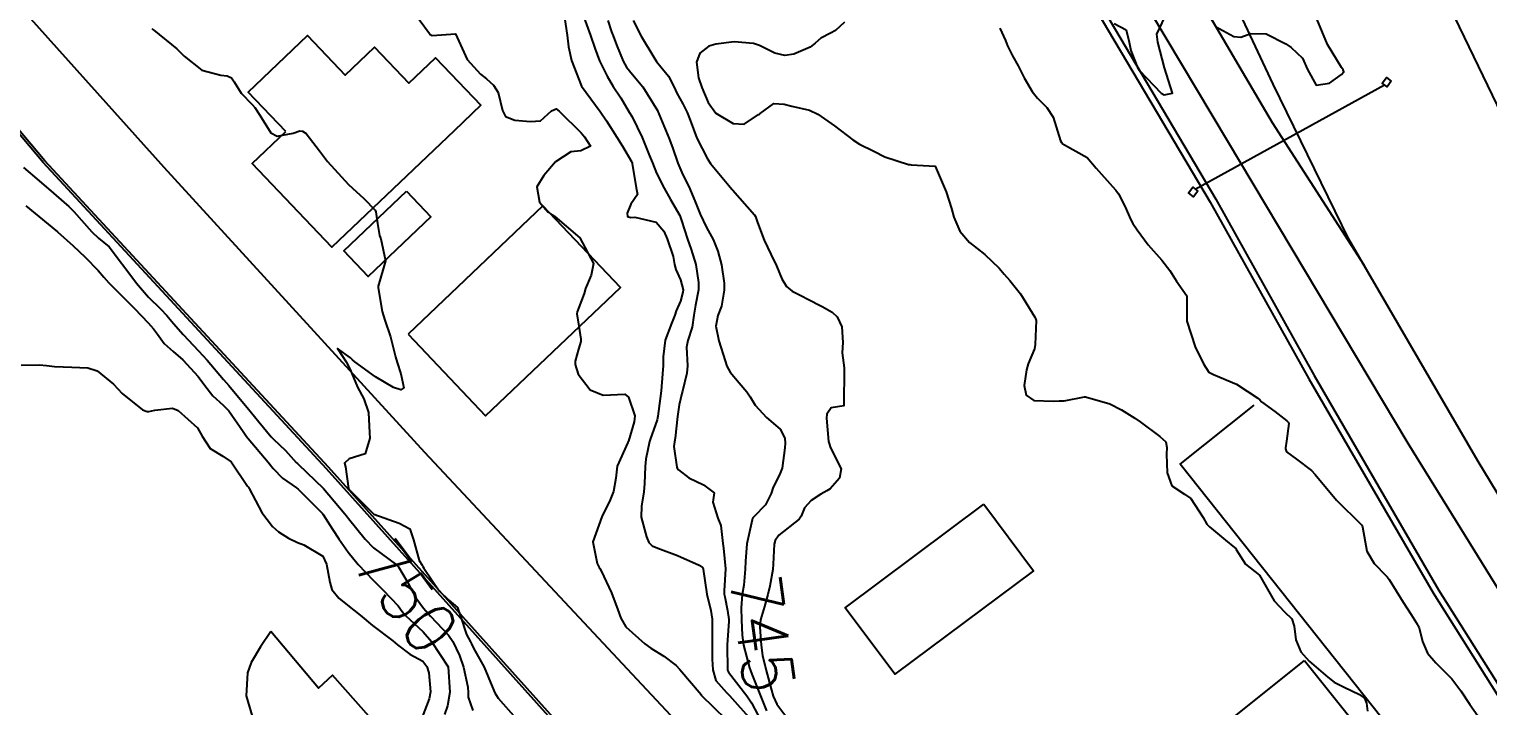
# Model space of a CAD drawing. Header units: metres. Extents: x 307586 to 320046, y 7427249 to 7434250.
# Drawn here: x 316941.9 to 317057.2, y 7432401.6 to 7432455.1 of the extents above; entities that cross this region are included whole.
import ezdxf
from ezdxf.enums import TextEntityAlignment as Align

# ---------------------------------------------------------------- set-up
doc = ezdxf.new("R2010")
doc.units = ezdxf.units.M
doc.header["$MEASUREMENT"] = 0
for name, color, linetype in [('Area Verde e Lazer', 45, 'Continuous'), ('Canaleta de Drenagem', 151, 'Continuous'), ('Cotas', 45, 'Continuous'), ('Curvas de Nivel 1m', 11, 'Continuous'), ('Curvas de Nivel 5m', 15, 'Continuous'), ('Divisa', 42, 'FENCELINE2'), ('Edificações', 30, 'Continuous'), ('Linha Férrea', 20, 'Continuous'), ('Portico', 45, 'Continuous'), ('Vias Primárias', 230, 'Continuous')]:
    doc.layers.add(name, color=color, linetype=linetype)
doc.styles.add('Style-STANDARD', font='STANDARD.shx')
doc.linetypes.add('FENCELINE2', pattern='A,0.25,-0.1,[132,ltypeshp.shx,S=0.1,R=0,X=-0.1,Y=0],-0.1,1', length=1.45)

msp = doc.modelspace()

# ---------------------------------------------------------------- linework, layer by layer
at = {"layer": 'Area Verde e Lazer'}
msp.add_lwpolyline([(316938.32, 7432392.66), (316951.75, 7432369.38), (316967.7, 7432342.11), (316985.73, 7432312.05, 0.021379), (316988.58, 7432307.72, 0.285832), (316993.03, 7432305.9, 0.148285), (316997.29, 7432308.02), (317016.04, 7432327.29), (317025.79, 7432336.86, -0.01182), (317030.16, 7432340.96, 0.237746), (317031.83, 7432345.21, 0.137255), (317029.96, 7432350.08, 0.038182), (317027.48, 7432352.94), (317017.99, 7432363.03), (316982.97, 7432400.83), (316965.43, 7432420.36), (316943.04, 7432444.55), (316935.41, 7432453.62, 0.19367)], format="xyb", dxfattribs=at)
msp.add_lwpolyline([(316938.32, 7432392.66), (316951.75, 7432369.38), (316967.7, 7432342.11), (316985.73, 7432312.05, 0.021379), (316988.58, 7432307.72, 0.285832), (316993.03, 7432305.9, 0.148285), (316997.29, 7432308.02), (317016.04, 7432327.29), (317025.79, 7432336.86, -0.01182), (317030.16, 7432340.96, 0.237746), (317031.83, 7432345.21, 0.137255), (317029.96, 7432350.08, 0.038182), (317027.48, 7432352.94), (317017.99, 7432363.03), (316982.97, 7432400.83), (316965.43, 7432420.36), (316943.04, 7432444.55), (316935.41, 7432453.62, 0.19367)], format="xyb", dxfattribs=at)
at = {"layer": 'Canaleta de Drenagem'}
for points in [[(316888.11, 7432686.93), (316911.18, 7432648.38), (316924.7, 7432626.61), (316941.11, 7432598.73), (316951.95, 7432581.45), (316975.28, 7432542.12), (317002.13, 7432496.76), (317008.12, 7432486.98), (317023.44, 7432461.34), (317035.23, 7432441.42), (317043.02, 7432427.47), (317052.83, 7432410.56), (317059.69, 7432399.68), (317066.81, 7432389.52), (317077.88, 7432372.37), (317086.26, 7432358.96), (317086.78, 7432358.49)], [(316888.54, 7432687.19), (316911.6, 7432648.64), (316925.13, 7432626.87), (316941.54, 7432598.99), (316952.38, 7432581.71), (316975.71, 7432542.37), (317002.55, 7432497.01), (317008.54, 7432487.24), (317023.87, 7432461.59), (317035.66, 7432441.66), (317043.45, 7432427.72), (317053.25, 7432410.81), (317060.11, 7432399.96), (317067.23, 7432389.8), (317078.3, 7432372.64), (317086.65, 7432359.28), (317087.12, 7432358.86)]]:
    msp.add_lwpolyline(points, dxfattribs=at)
at = {"layer": 'Curvas de Nivel 1m', "flags": 128}
for points, elevation in [([(316984.24, 7432456.02), (316984.43, 7432454.61), (316984.54, 7432453.69), (316984.78, 7432452.61), (316985.58, 7432450.6), (316987.04, 7432448.59), (316987.55, 7432447.85), (316988.37, 7432446.57), (316988.81, 7432445.85), (316989.51, 7432444.65), (316989.56, 7432444.55), (316989.58, 7432444.48), (316989.9, 7432442.55), (316990, 7432442.02), (316989.47, 7432441.26), (316989.18, 7432440.55), (316989.2, 7432440.3), (316989.46, 7432440.22), (316989.78, 7432440.23), (316991.46, 7432439.85), (316992.06, 7432439.13), (316992.33, 7432438.52), (316992.8, 7432437.13), (316992.92, 7432436.51), (316993.02, 7432436.12), (316993.4, 7432435.29), (316993.6, 7432434.5), (316993.58, 7432434.31), (316993.38, 7432433.61), (316993.04, 7432432.83), (316992.94, 7432432.51), (316992.68, 7432431.83), (316992.18, 7432430.52), (316992.03, 7432429.22), (316992.02, 7432428.52), (316991.96, 7432427.87), (316991.86, 7432426.52), (316991.66, 7432424.91), (316991.61, 7432424.52), (316991.55, 7432424.24), (316991.26, 7432423.41), (316991.02, 7432422.76), (316990.95, 7432422.53), (316990.65, 7432421.11), (316990.59, 7432420.54), (316990.54, 7432419.2), (316990.5, 7432418.54), (316990.3, 7432417.42), (316990.27, 7432416.54), (316990.71, 7432414.98), (316990.89, 7432414.53), (316991.15, 7432414.27), (316991.59, 7432414.08), (316993.14, 7432413.52), (316994.87, 7432412.75), (316995.13, 7432412.57), (316995.16, 7432412.51), (316995.17, 7432412.48), (316995.17, 7432412.44), (316995.48, 7432410.47), (316995.78, 7432409.16), (316995.88, 7432408.47), (316995.89, 7432407.65), (316995.89, 7432406.47), (316995.9, 7432405.33), (316995.93, 7432404.47), (316996.19, 7432403.63), (316997.02, 7432402.7), (316997.26, 7432402.45), (316998.98, 7432400.54)], 747), ([(316985.65, 7432456.33), (316986.27, 7432454.59), (316986.61, 7432453.6), (316986.99, 7432452.59), (316987.59, 7432451.38), (316987.89, 7432450.88), (316988.08, 7432450.57), (316988.67, 7432449.66), (316989.34, 7432448.55), (316989.56, 7432448.18), (316990.37, 7432446.54), (316990.95, 7432445.1), (316991.17, 7432444.53), (316991.5, 7432443.72), (316992.09, 7432442.52), (316992.6, 7432441.64), (316993.27, 7432440.5), (316993.33, 7432440.37), (316993.46, 7432439.99), (316993.94, 7432438.5), (316994.23, 7432437.69), (316994.59, 7432436.49), (316994.81, 7432435.07), (316994.8, 7432434.49), (316994.58, 7432433.28), (316994.45, 7432432.49), (316994.31, 7432431.54), (316993.96, 7432430.49), (316993.87, 7432429.96), (316993.94, 7432428.49), (316993.9, 7432427.91), (316993.54, 7432426.5), (316993.49, 7432426.3), (316993.28, 7432425.42), (316993.15, 7432424.5), (316992.97, 7432422.78), (316992.91, 7432422.5), (316992.86, 7432422.13), (316993.09, 7432420.5), (316993.12, 7432420.4), (316993.22, 7432420.27), (316994.05, 7432419.66), (316995.21, 7432419.09), (316996.06, 7432418.47), (316995.93, 7432417.73), (316996.33, 7432416.47), (316996.57, 7432415.87), (316996.73, 7432414.46), (316996.78, 7432414.08), (316996.95, 7432412.45), (316996.83, 7432410.73), (316996.84, 7432410.45), (316996.89, 7432410.24), (316997.09, 7432409.17), (316997.2, 7432408.45), (316997.2, 7432408.33), (316997.07, 7432406.45), (316997.11, 7432404.45), (316997.18, 7432404.3), (316998.62, 7432402.43), (316999, 7432401.87), (316999.76, 7432400.42)], 746), ([(317027.65, 7432455.54), (317028.6, 7432455.04), (317028.82, 7432454.08), (317028.97, 7432453.42), (317029.48, 7432452.07), (317029.61, 7432451.85), (317031.36, 7432450.05), (317031.58, 7432449.91), (317032.25, 7432450.04), (317031.61, 7432452.05), (317031.09, 7432454.06), (317031, 7432454.69), (317031.65, 7432456.05)], 741), ([(316951.63, 7432455.14), (316951.7, 7432455.08), (316951.79, 7432455.01), (316953.61, 7432453.53), (316954.19, 7432452.97), (316955.59, 7432451.85), (316957.08, 7432451.45), (316957.59, 7432451.4), (316957.92, 7432451.26), (316958.14, 7432450.93), (316958.68, 7432450.03), (316959.57, 7432449.13), (316959.78, 7432448.91), (316960.16, 7432448.3), (316961.03, 7432446.9), (316961.53, 7432446.63), (316962.8, 7432446.87), (316963.33, 7432447.07), (316963.54, 7432447.04), (316963.83, 7432446.86), (316964.87, 7432445.49), (316965.34, 7432444.84), (316965.51, 7432444.64), (316967.17, 7432442.82), (316967.48, 7432442.52), (316968.38, 7432441.72), (316969.26, 7432440.79), (316969.33, 7432440.66), (316969.45, 7432439.74), (316969.62, 7432438.79), (316969.71, 7432438.52), (316970.1, 7432436.78), (316969.94, 7432436.25), (316969.51, 7432434.79), (316969.51, 7432434.67), (316969.83, 7432432.79), (316970.03, 7432432.11), (316970.48, 7432430.78), (316970.88, 7432429.22), (316971, 7432428.77), (316971.31, 7432427.87), (316971.55, 7432426.77), (316971.29, 7432426.59), (316970.72, 7432426.78), (316969.31, 7432427.62), (316967.68, 7432428.81), (316967.49, 7432428.98), (316967.33, 7432429.12), (316966.29, 7432429.87), (316966.97, 7432428.82), (316967.31, 7432428.2), (316967.89, 7432426.81), (316968.37, 7432425.89), (316968.74, 7432424.8), (316968.83, 7432423.21), (316968.84, 7432422.79), (316968.48, 7432421.55), (316967.23, 7432421.15), (316966.86, 7432420.82), (316966.93, 7432420.53), (316967.17, 7432418.81), (316967.2, 7432418.75), (316969.17, 7432416.79), (316971.17, 7432416.06), (316972.01, 7432415.61), (316972.29, 7432414.75), (316972.76, 7432413.11), (316972.99, 7432412.74), (316973.03, 7432412.65), (316973.12, 7432412.5), (316974.32, 7432410.73), (316975.1, 7432409.98), (316975.78, 7432409.4), (316976.02, 7432408.71), (316976.48, 7432407.28), (316976.81, 7432406.69), (316976.89, 7432406.53), (316977.05, 7432406.2), (316977.88, 7432404.68), (316978.52, 7432403.16), (316978.73, 7432402.67), (316979, 7432402.25), (316980.39, 7432400.66)], 749), ([(316972.74, 7432455.85), (316973.56, 7432454.74), (316973.63, 7432454.67), (316973.78, 7432454.59), (316975.63, 7432454.72), (316976.55, 7432452.71), (316977.59, 7432451.53), (316978.06, 7432451.17), (316978.61, 7432450.68), (316978.98, 7432450.09), (316979.34, 7432448.67), (316979.56, 7432448.19), (316980.3, 7432447.91), (316981.55, 7432447.79), (316982.34, 7432447.85), (316983.21, 7432448.63), (316983.56, 7432448.8), (316983.81, 7432448.62), (316985.54, 7432446.9), (316985.8, 7432446.6), (316986.27, 7432445.85), (316985.52, 7432445.49), (316984.73, 7432445.4), (316983.51, 7432444.62), (316982.6, 7432443.53), (316982.04, 7432442.64), (316982.25, 7432441.42), (316982.93, 7432440.63), (316983.26, 7432440.42), (316983.46, 7432440.29), (316985.44, 7432438.6), (316986.52, 7432436.59), (316986.33, 7432435.66), (316985.88, 7432434.6), (316985.77, 7432434.21), (316985.37, 7432433.11), (316985.22, 7432432.75), (316985.21, 7432432.6), (316985.35, 7432431.62), (316985.53, 7432430.6), (316985.53, 7432430.41), (316985.33, 7432429.81), (316985.06, 7432428.87), (316985.06, 7432428.6), (316985.31, 7432427.84), (316986.26, 7432426.59), (316987.29, 7432426.18), (316989, 7432426.27), (316989.29, 7432426.01), (316989.77, 7432424.54), (316989.74, 7432424.07), (316989.28, 7432422.55), (316989.27, 7432422.52), (316989.24, 7432422.43), (316988.38, 7432420.56), (316988.28, 7432419.63), (316988.09, 7432418.57), (316987.84, 7432417.92), (316987.17, 7432416.57), (316986.47, 7432414.58), (316986.81, 7432412.89), (316986.97, 7432412.57), (316987.03, 7432412.48), (316987.12, 7432412.31), (316987.93, 7432410.56), (316988.44, 7432409.21), (316988.67, 7432408.55), (316989.07, 7432407.87), (316990.58, 7432406.53), (316991.05, 7432406.2), (316992.08, 7432405.55), (316993.04, 7432404.82), (316993.34, 7432404.5), (316995.01, 7432402.53), (316995.03, 7432402.49), (316996.98, 7432400.58)], 748), ([(316989.65, 7432455.78), (316990.29, 7432454.54), (316991.27, 7432452.87), (316991.5, 7432452.53), (316991.6, 7432452.41), (316992.44, 7432451.37), (316992.89, 7432450.51), (316993.11, 7432450.04), (316993.57, 7432449.19), (316993.91, 7432448.5), (316994.14, 7432447.91), (316994.68, 7432446.49), (316995.52, 7432444.84), (316995.77, 7432444.48), (316997.21, 7432442.74), (316997.44, 7432442.46), (316997.49, 7432442.4), (316999.24, 7432440.43), (316999.32, 7432440.29), (316999.46, 7432439.81), (317000, 7432438.42), (317000.53, 7432437.31), (317000.96, 7432436.41), (317001.4, 7432435.36), (317001.75, 7432434.76), (317002.21, 7432434.4), (317003, 7432433.99), (317003.39, 7432433.79), (317004.57, 7432433.18), (317005.38, 7432432.74), (317005.77, 7432432.36), (317006.14, 7432431.57), (317006.21, 7432430.35), (317006.17, 7432429.52), (317006.31, 7432428.35), (317006.32, 7432427.34), (317006.28, 7432426.35), (317006.29, 7432425.34), (317005.28, 7432425.19), (317004.95, 7432424.69), (317004.93, 7432424.36), (317005.09, 7432422.53), (317005.12, 7432422.36), (317005.25, 7432422.03), (317006.09, 7432420.35), (317005.94, 7432419.62), (317005.21, 7432418.77), (317004.96, 7432418.61), (317004.47, 7432418.37), (317003.72, 7432417.85), (317003.19, 7432417.29), (317002.93, 7432416.63), (317002.76, 7432416.39), (317001.16, 7432415.12), (317000.86, 7432414.71), (317000.78, 7432414.41), (317000.72, 7432412.83), (317000.68, 7432412.41), (317000.44, 7432411.09), (317000.29, 7432410.42), (317000.03, 7432409.48), (316999.7, 7432408.42), (316999.65, 7432407.85), (316999.76, 7432406.42), (316999.87, 7432405.6), (317000.15, 7432404.42), (317000.57, 7432402.87), (317000.71, 7432402.41), (317001, 7432401.78), (317002.02, 7432400.39)], 744), ([(317006.34, 7432455.66), (317005.64, 7432454.99), (317005.23, 7432454.78), (317004.48, 7432454.37), (317004.03, 7432453.98), (317003.63, 7432453.66), (317002.34, 7432453.12), (317001.62, 7432453.01), (317000.84, 7432453.2), (316999.63, 7432453.8), (316999.16, 7432453.97), (316997.63, 7432454.1), (316996.18, 7432453.91), (316995.62, 7432453.75), (316994.91, 7432453.19), (316994.66, 7432452.49), (316994.82, 7432451.26), (316995.08, 7432450.49), (316995.57, 7432449.3), (316996.19, 7432448.47), (316997.55, 7432447.65), (316998.42, 7432447.58), (316999.56, 7432448.34), (316999.62, 7432448.38), (316999.69, 7432448.43), (317000.76, 7432449.22), (317001.57, 7432449.18), (317002.18, 7432449.01), (317003.57, 7432448.69), (317004.24, 7432448.37), (317005.55, 7432447.45), (317007.01, 7432446.35), (317007.53, 7432446.01), (317008.66, 7432445.45), (317009.52, 7432445.01), (317011.39, 7432444.41), (317011.51, 7432444.39), (317011.6, 7432444.37), (317013.51, 7432444.26), (317014.36, 7432442.25), (317014.8, 7432440.92), (317014.98, 7432440.24), (317015.45, 7432439.13), (317016.22, 7432438.23), (317017.43, 7432437.29), (317018.55, 7432436.2), (317018.95, 7432435.73), (317019.4, 7432435.24), (317020.25, 7432434.18), (317021.37, 7432432.34), (317021.44, 7432432.24), (317021.46, 7432432.17), (317021.47, 7432432.07), (317021.41, 7432430.17), (317021.34, 7432429.85), (317020.85, 7432428.65), (317020.71, 7432428.18), (317020.53, 7432426.95), (317020.69, 7432426.18), (317021.29, 7432425.77), (317022.85, 7432425.71), (317023.29, 7432425.73), (317023.68, 7432425.74), (317025.29, 7432426.04), (317025.37, 7432426.04), (317027.29, 7432425.5), (317028.21, 7432425.02), (317029.28, 7432424.37), (317029.69, 7432424.07), (317031.26, 7432422.91), (317031.71, 7432422.5), (317031.79, 7432422.04), (317031.77, 7432421.51), (317031.83, 7432420.04), (317032.19, 7432419.02), (317033.21, 7432418.37), (317033.71, 7432418.01), (317034.67, 7432416.52), (317034.96, 7432416), (317035.17, 7432415.77), (317036.43, 7432414.72), (317037.15, 7432414.14), (317037.24, 7432414.06), (317037.29, 7432413.98), (317038.01, 7432412.84), (317039.13, 7432411.95), (317040.29, 7432409.94), (317041.09, 7432409.07), (317041.67, 7432408.5), (317041.87, 7432407.92), (317041.99, 7432406.84), (317042.38, 7432405.91), (317043.05, 7432405.17), (317044.51, 7432403.89), (317045.03, 7432403.5), (317045.8, 7432403.1), (317047.02, 7432402.53), (317047.42, 7432402.25), (317047.58, 7432401.85), (317047.64, 7432401.22)], 743), ([(317018.61, 7432455.18), (317019.05, 7432454.2), (317019.22, 7432453.79), (317019.62, 7432453), (317020.06, 7432452.19), (317020.53, 7432451.25), (317021.17, 7432450.17), (317021.58, 7432449.64), (317022.33, 7432448.91), (317022.83, 7432448.15), (317023.4, 7432446.27), (317023.47, 7432446.14), (317023.5, 7432446.11), (317023.53, 7432446.07), (317023.72, 7432445.95), (317025.52, 7432444.96), (317026.21, 7432444.11), (317027.5, 7432442.66), (317027.78, 7432442.38), (317027.98, 7432442.09), (317028.51, 7432441.05), (317028.94, 7432440.08), (317029.11, 7432439.73), (317029.45, 7432439.23), (317030.32, 7432438.06), (317031.42, 7432436.85), (317032.04, 7432436.04), (317032.56, 7432435.18), (317033.39, 7432434.02), (317033.37, 7432432.02), (317034.04, 7432430.01), (317034.69, 7432428.65), (317035.11, 7432428), (317035.32, 7432427.88), (317035.5, 7432427.82), (317037.31, 7432427.06), (317039, 7432425.95), (317039.15, 7432425.81), (317039.29, 7432425.66), (317040.33, 7432424.89), (317041.28, 7432424.15), (317041.38, 7432424.04), (317041.43, 7432423.93), (317041.26, 7432422.55), (317041.17, 7432422.02), (317041.18, 7432421.93), (317041.25, 7432421.7), (317042.05, 7432421.11), (317043.23, 7432420.22), (317043.52, 7432419.9), (317045.2, 7432417.88), (317047.18, 7432415.93), (317047.21, 7432415.89), (317047.22, 7432415.86), (317047.25, 7432415.79), (317047.61, 7432413.85), (317048.17, 7432412.88), (317049.13, 7432411.91), (317049.2, 7432411.83), (317049.35, 7432411.61), (317050.48, 7432409.82), (317051.09, 7432408.84), (317051.49, 7432408.21), (317051.72, 7432407.8), (317052, 7432406.72), (317052.39, 7432405.79), (317053.05, 7432405.04), (317054.31, 7432403.77), (317055.02, 7432402.83), (317055.73, 7432401.75), (317056.99, 7432399.95)], 742), ([(317035.65, 7432455.3), (317037.1, 7432454.52), (317037.64, 7432454.47), (317038.43, 7432454.76), (317039.64, 7432454.73), (317041.19, 7432453.93), (317041.63, 7432453.64), (317042.52, 7432452.81), (317042.92, 7432451.91), (317043.59, 7432450.68), (317044.65, 7432450.83), (317045.61, 7432451.5), (317045.77, 7432451.72), (317045.73, 7432451.88), (317045.61, 7432452.06), (317044.49, 7432453.89), (317043.65, 7432455.9)], 741), ([(316941.67, 7432441.13), (316943.44, 7432439.7), (316944.17, 7432439.09), (316945.42, 7432437.98), (316946.38, 7432437.07), (316947.4, 7432436.02), (316947.84, 7432435.49), (316948.23, 7432435.05), (316949.38, 7432433.92), (316950.26, 7432433.02), (316951.35, 7432431.89), (316951.77, 7432431.43), (316952.08, 7432431), (316952.61, 7432430.26), (316953.33, 7432429.64), (316954.09, 7432428.97), (316955.3, 7432427.66), (316955.83, 7432426.95), (316956.46, 7432426.12), (316957.28, 7432425.38), (316957.71, 7432424.93), (316958.85, 7432423.32), (316959.12, 7432422.91), (316959.24, 7432422.76), (316960.82, 7432420.89), (316961.22, 7432420.39), (316961.96, 7432419.63), (316963.07, 7432418.86), (316963.2, 7432418.76), (316965.11, 7432416.84), (316965.17, 7432416.76), (316965.91, 7432415.58), (316966.41, 7432414.82), (316967.14, 7432413.78), (316967.93, 7432412.8), (316969.11, 7432411.56), (316969.91, 7432410.78), (316971.09, 7432409.54), (316971.41, 7432409.09), (316971.68, 7432408.76), (316973.06, 7432407.48), (316973.73, 7432406.73), (316975.03, 7432404.72), (316975.18, 7432402.72), (316974.99, 7432401.64), (316974.74, 7432400.96)], 751), ([(316941.31, 7432428.56), (316942.77, 7432428.57), (316943.31, 7432428.53), (316943.95, 7432428.45), (316945.31, 7432428.38), (316946.59, 7432428.33), (316947.31, 7432428.11), (316948.6, 7432427.04), (316949.29, 7432426.32), (316950.89, 7432425.01), (316951.27, 7432424.88), (316951.4, 7432424.88), (316951.87, 7432425), (316953.27, 7432425.14), (316953.71, 7432424.98), (316955.25, 7432423.59), (316955.6, 7432422.95), (316956.25, 7432421.96), (316957.23, 7432421.37), (316957.91, 7432420.92), (316959.2, 7432419), (316959.26, 7432418.91), (316959.31, 7432418.8), (316960.31, 7432416.9), (316961.16, 7432415.81), (316961.65, 7432415.37), (316962.44, 7432414.87), (316963.15, 7432414.55), (316963.65, 7432414.35), (316965.13, 7432413.45), (316965.44, 7432412.84), (316965.68, 7432411.4), (316965.86, 7432410.83), (316966.4, 7432410.13), (316967.09, 7432409.58), (316968.08, 7432408.8), (316969.07, 7432407.97), (316970.68, 7432406.77), (316971.05, 7432406.45), (316972.01, 7432405.72), (316973.04, 7432405.16), (316973.36, 7432404.74), (316973.51, 7432404.25), (316973.65, 7432402.73), (316973.55, 7432402.19), (316972.98, 7432400.74)], 752)]:
    msp.add_lwpolyline(points, dxfattribs=dict(at, elevation=elevation))
at = {"layer": 'Curvas de Nivel 5m', "flags": 128}
for points, elevation in [([(316987.64, 7432455.78), (316987.95, 7432454.89), (316988.07, 7432454.57), (316988.33, 7432453.86), (316988.87, 7432452.56), (316989.13, 7432452.09), (316989.59, 7432451.52), (316990.42, 7432450.54), (316991.56, 7432448.67), (316991.61, 7432448.58), (316991.63, 7432448.53), (316991.68, 7432448.41), (316992.46, 7432446.52), (316992.75, 7432445.74), (316993.17, 7432444.51), (316993.5, 7432443.76), (316994.12, 7432442.49), (316994.57, 7432441.39), (316994.94, 7432440.49), (316995.45, 7432439.43), (316995.98, 7432438.47), (316996.35, 7432437.55), (316996.64, 7432436.47), (316996.84, 7432435.03), (316996.84, 7432434.47), (316996.64, 7432433.21), (316996.35, 7432432.47), (316996.19, 7432431.64), (316996.41, 7432430.47), (316996.92, 7432428.88), (316997.06, 7432428.46), (316997.32, 7432428), (316998.02, 7432427.16), (316998.64, 7432426.44), (316998.9, 7432426.05), (316999.28, 7432425.39), (317000.18, 7432424.42), (317001.26, 7432423.49), (317001.63, 7432422.78), (317001.65, 7432422.4), (317001.62, 7432422.03), (317001.41, 7432420.41), (317001.22, 7432419.89), (317000.71, 7432418.92), (317000.55, 7432418.42), (317000.1, 7432417.51), (316999.17, 7432416.56), (316999.11, 7432416.49), (316999.08, 7432416.43), (316999.06, 7432416.32), (316998.64, 7432414.44), (316998.52, 7432413.06), (316998.5, 7432412.44), (316998.38, 7432411.17), (316998.27, 7432410.44), (316998.17, 7432409.37), (316998.21, 7432408.44), (316998.27, 7432407.23), (316998.36, 7432406.44), (316998.83, 7432404.63), (316998.91, 7432404.43), (316999.03, 7432404.13), (316999.7, 7432402.42), (317000.17, 7432401.24)], 745), ([(316941.5, 7432444.16), (316942.73, 7432443.11), (316943.14, 7432442.76), (316943.48, 7432442.48), (316945.07, 7432441.08), (316945.46, 7432440.69), (316946.89, 7432439.07), (316947.43, 7432438.58), (316948.26, 7432437.89), (316948.92, 7432437.04), (316949.13, 7432436.75), (316949.41, 7432436.37), (316950.41, 7432435.02), (316951.38, 7432433.93), (316952.33, 7432433), (316952.83, 7432432.46), (316953.35, 7432431.84), (316954.1, 7432430.97), (316955.33, 7432429.68), (316956.01, 7432428.95), (316957.3, 7432427.42), (316957.71, 7432426.93), (316959.27, 7432425.06), (316959.4, 7432424.91), (316960.09, 7432424.07), (316961.07, 7432422.89), (316961.24, 7432422.71), (316962.18, 7432421.82), (316963.04, 7432420.86), (316963.13, 7432420.77), (316963.22, 7432420.69), (316965.16, 7432418.84), (316965.2, 7432418.8), (316966.89, 7432416.81), (316967.01, 7432416.65), (316967.17, 7432416.43), (316968.48, 7432414.8), (316969.14, 7432414.13), (316970.97, 7432412.77), (316971.12, 7432412.61), (316971.81, 7432411.46), (316972.17, 7432410.75), (316972.5, 7432410.15), (316973.09, 7432409.35), (316973.64, 7432408.73), (316975.06, 7432407.23), (316975.42, 7432406.71), (316975.94, 7432405.61), (316976.25, 7432404.7), (316976.6, 7432403.1), (316976.62, 7432402.7), (316976.63, 7432402.32), (316976.99, 7432401.27)], 750)]:
    msp.add_lwpolyline(points, dxfattribs=dict(at, elevation=elevation))
at = {"layer": 'Divisa'}
for points in [[(316899.08, 7432703.71), (316924.07, 7432661.78), (316938.39, 7432637.48), (316948.19, 7432643.56), (316958.93, 7432626.24), (316975.84, 7432597.15), (317003.6, 7432551.01), (317038.69, 7432488.35), (317044.9, 7432475.7), (317053.42, 7432458.37), (317066.06, 7432432.17), (317072.19, 7432422.64), (317070.02, 7432421.29), (317082.11, 7432400.42), (317093.61, 7432373.91), (317110.23, 7432351.93), (317118.62, 7432345.82), (317119.86, 7432344.9), (317121.06, 7432345.88), (317131.65, 7432334.5), (317139.86, 7432324.92), (317144.06, 7432319.82), (317148.76, 7432312.86), (317151.6, 7432309.46)], [(317081.92, 7432354.32), (317064.33, 7432377.55), (317066.07, 7432378.87), (317032.85, 7432420.73), (317038.7, 7432425.38)]]:
    msp.add_lwpolyline(points, dxfattribs=at)
at = {"layer": 'Edificações'}
msp.add_lwpolyline([(316962.21, 7432447), (316959.23, 7432450.12), (316963.93, 7432454.6), (316966.9, 7432451.47), (316969.22, 7432453.68), (316971.93, 7432450.82), (316974.05, 7432452.84), (316977.63, 7432449.08), (316975.51, 7432447.06), (316965.86, 7432437.87), (316959.56, 7432444.48), (316962.21, 7432447)], dxfattribs=at)
for points in [[(316971.75, 7432442.29), (316973.67, 7432440.28), (316968.72, 7432435.56), (316966.8, 7432437.58)], [(316971.87, 7432430.99), (316978, 7432424.54), (316988.66, 7432434.69), (316982.52, 7432441.14)], [(317017.35, 7432417.56), (317021.27, 7432412.31), (317010.32, 7432404.13), (317006.4, 7432409.37)], [(317042.67, 7432405.23), (317059.9, 7432383.71), (317047.89, 7432374.09), (317030.66, 7432395.61)]]:
    msp.add_lwpolyline(points, close=True, dxfattribs=at)
msp.add_lwpolyline([(316961.02, 7432407.51), (316960.21, 7432406.29), (316959.49, 7432405.06), (316959.19, 7432404.25), (316959.09, 7432402.42), (316959.7, 7432400.38), (316960.31, 7432399.16), (316961.74, 7432400.17), (316962.45, 7432399.36, 0.249692), (316965.41, 7432398.24, 0.09409), (316969.79, 7432399.66), (316965.91, 7432404.06), (316964.79, 7432403.04)], format="xyb", close=True, dxfattribs=at)
at = {"layer": 'Linha Férrea'}
for points in [[(316905.34, 7432673.52), (316919.4, 7432650.42), (316928.97, 7432634.03), (316940.35, 7432615.16), (316953.95, 7432592.72), (316962.81, 7432577.53), (316969.33, 7432567.18), (316980.51, 7432548.77), (316992.03, 7432529.24), (317002.7, 7432511.5), (317015.41, 7432490.32), (317028.16, 7432468.07), (317040.13, 7432447.72), (317047.35, 7432436.47)], [(317080.13, 7432382.99), (317066.96, 7432403.52), (317056.39, 7432420.94), (317046.18, 7432438.5), (317040.2, 7432450.76), (317036.39, 7432458.92), (317024.38, 7432484.06), (317010.52, 7432510.08), (317003.74, 7432520.99), (316992.79, 7432538.71), (316982.75, 7432555.63), (316970.48, 7432575.78), (316958.15, 7432596.67), (316944.09, 7432619.85), (316931.62, 7432640.53)], [(316935.36, 7432615.73), (316951.22, 7432589.26), (316965.82, 7432564.75), (316980.29, 7432540.34), (316994.08, 7432517.62), (317001.7, 7432504.65), (317011.01, 7432488.8), (317022.1, 7432470.52), (317036.58, 7432446.29), (317050.83, 7432422.39), (317063.49, 7432401.93), (317076.07, 7432382.08)]]:
    msp.add_lwpolyline(points, dxfattribs=at)
at = {"layer": 'Portico'}
msp.add_lwpolyline([(317034.05, 7432442.45), (317049, 7432450.69)], dxfattribs=at)
for points in [[(317049.53, 7432450.98), (317049.2, 7432450.54), (317048.81, 7432450.83), (317049.15, 7432451.27)], [(317034.24, 7432442.3), (317033.9, 7432441.86), (317033.52, 7432442.16), (317033.86, 7432442.6)]]:
    msp.add_lwpolyline(points, close=True, dxfattribs=at)
at = {"layer": 'Vias Primárias'}
msp.add_lwpolyline([(316697.56, 7432699.27), (316743.18, 7432655.2), (316787.35, 7432612.04), (316832.64, 7432569.82), (316832.81, 7432568.11), (316848.45, 7432551.7), (316862.55, 7432538.1), (316877.1, 7432523.76), (316885.89, 7432514.79), (316900.86, 7432499.23), (316918.89, 7432481.76), (316952.59, 7432444.18), (316973.16, 7432421.67), (317000.99, 7432391.91), (317018.52, 7432372.6), (317038.53, 7432351.03), (317042.36, 7432350.98)], dxfattribs=at)
msp.add_lwpolyline([(316697.56, 7432699.27), (316743.18, 7432655.2), (316787.35, 7432612.04), (316832.64, 7432569.82), (316832.81, 7432568.11), (316848.45, 7432551.7), (316862.55, 7432538.1), (316877.1, 7432523.76), (316885.89, 7432514.79), (316900.86, 7432499.23), (316918.89, 7432481.76), (316952.59, 7432444.18), (316973.16, 7432421.67), (317000.99, 7432391.91), (317018.52, 7432372.6), (317038.53, 7432351.03), (317042.36, 7432350.98)], dxfattribs=at)
msp.add_lwpolyline([(316938.15, 7432392.56), (316951.58, 7432369.28), (316967.53, 7432342.01), (316985.56, 7432311.94, 0.021379), (316988.42, 7432307.6, 0.285832), (316993.07, 7432305.7, 0.148412), (316997.43, 7432307.88), (317016.19, 7432327.15), (317025.93, 7432336.72, -0.01182), (317030.29, 7432340.81, 0.237746), (317032.02, 7432345.23, 0.137255), (317030.12, 7432350.2, 0.038146), (317027.63, 7432353.08), (317018.14, 7432363.17), (316983.12, 7432400.96), (316965.58, 7432420.5), (316943.19, 7432444.68), (316935.56, 7432453.75, 0.19367)], format="xyb", dxfattribs=at)
msp.add_lwpolyline([(316938.15, 7432392.56), (316951.58, 7432369.28), (316967.53, 7432342.01), (316985.56, 7432311.94, 0.021379), (316988.42, 7432307.6, 0.285832), (316993.07, 7432305.7, 0.148412), (316997.43, 7432307.88), (317016.19, 7432327.15), (317025.93, 7432336.72, -0.01182), (317030.29, 7432340.81, 0.237746), (317032.02, 7432345.23, 0.137255), (317030.12, 7432350.2, 0.038146), (317027.63, 7432353.08), (317018.14, 7432363.17), (316983.12, 7432400.96), (316965.58, 7432420.5), (316943.19, 7432444.68), (316935.56, 7432453.75, 0.19367)], format="xyb", dxfattribs=at)

# ---------------------------------------------------------------- texts
at = {"layer": 'Cotas', "style": 'Style-STANDARD'}
for s, rotation, p in [('750', 306.5424, (316971.74, 7432410.27, 750)), ('745', 277.8356, (316999.85, 7432407.36, 745))]:
    msp.add_text(s, height=4, rotation=rotation, dxfattribs=at).set_placement(p, align=Align.MIDDLE_CENTER)

doc.saveas('drawing.dxf')
